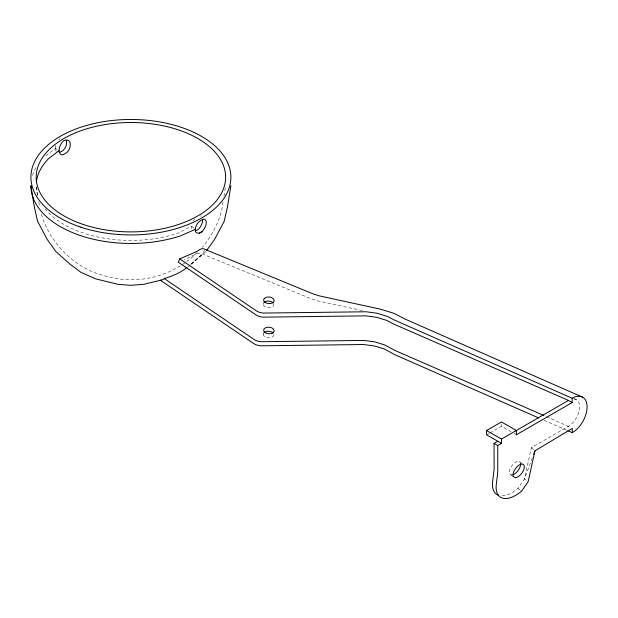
<?xml version="1.0" encoding="UTF-8"?>
<svg xmlns="http://www.w3.org/2000/svg" width="618" height="618" viewBox="0 0 618 618"><rect width="100%" height="100%" fill="white"/><g stroke="black" fill="none" stroke-linecap="round" stroke-linejoin="round"><path stroke-width="0.46" stroke-dasharray="3.09 2.32" d="M263.314 304.11L263.446 302.472M263.314 334.307L263.446 332.669M223.005 201.939C221.383 218.942 212.731 234.021 202.488 247.331M223.932 196.223L225.624 185.732M204.264 250.128L203.531 253.326L191.109 264.156M574.037 398.934A15.79 9.154 -60.2 0 1 579.29 410.46A15.79 9.154 -60.2 0 1 568.537 426.258L531.325 447.749L524.489 478.911L517.93 488.452A31.557 15.72 -54 0 1 501.283 495.845M532.33 457.868L524.489 478.911L526.698 480.526M197.134 252.391C174.585 275.844 138.447 285.493 107.208 276.401C75.937 269.919 49.548 243.453 41.051 213.048M205.887 251.557L190.699 264.944M190.498 264.326L200.278 255.775L200.564 254.013L200.108 253.025L197.088 253.635L184.249 259.568M45.771 155.759L55.342 148.559L57.574 149.85M187.864 267.084L189.996 265.477M486.598 434.84L489.077 433.411M489.904 432.932L501.476 426.25L511.047 431.727M512.855 474.771L511.534 474.956L509.804 473.944A7.895 3.932 -54 0 1 512.816 464.597A7.895 3.932 -54 0 1 520.186 462.372M362.457 310.622L318.455 301.043L311.016 298.741L200.108 253.025M573.705 398.494L576.355 399.653M546.497 416.632L570.769 427.54M544.041 420.286L566.984 430.367M514.13 433.496L516.362 434.771M519.452 461.646L522.403 463.794M510.538 474.663L513.488 476.81M517.93 488.452L520.881 490.599M194.075 228.266L191.557 226.134A7.864 5.091 -53 0 1 191.773 224.365M531.325 447.749L534.215 450.236M55.342 148.559L55.697 150.213A7.779 4.419 -72.8 0 0 56.354 151.51M37.698 195.265L36.161 185.732A94.732 54.693 0 0 0 37.698 195.535M38.779 201.939L39.39 205.755M191.58 228.668L191.557 226.134L178.254 233.102A94.732 54.693 0 0 1 44.241 207.833M501.476 424.527L501.476 426.25M32.522 175.388A99.992 57.729 0 0 1 36.431 166.798M273.844 334.832A5.276 3.299 4.5 0 1 267.872 337.807A5.276 3.299 4.5 0 1 263.5 333.457M273.666 303.778A5.276 3.299 4.5 0 1 268.56 307.679A5.276 3.299 4.5 0 1 263.5 303.268M55.342 148.559A7.864 3.909 -66.1 0 1 55.798 145.493M58.934 139.629A7.995 3.978 -66.1 0 1 60.185 138.471M193.411 220.757A7.995 5.183 -53 0 1 194.716 219.151M200.302 215.929A7.995 3.978 -66.1 0 1 201.306 216.2"/><path stroke-width="0.93" d="M501.476 443.369L486.598 434.84L486.582 430.537L501.468 439.066L501.476 443.369L497.76 445.516L497.745 472.322L496.308 484.273A31.557 15.72 -54 0 0 521.615 491.14L528.174 481.6L534.941 450.854L572.26 428.39L572.276 432.693L567.865 430.754M199.212 233.426L202.14 231.426A7.779 3.252 -60 0 0 206.088 224.589L206.281 221.368L205.021 219.421A7.995 3.978 -66.1 0 0 201.599 220.108A7.995 5.183 -53 0 0 197.127 223.979L195.497 227.594L195.303 230.815A7.779 4.419 -47.2 0 0 199.251 233.094L202.101 231.758M202.719 219.684L202.364 222.441A7.779 3.252 -60 0 1 198.417 229.278L195.527 230.947M230.885 185.732L227.478 206.868L224.187 221.298L214.539 239.498L206.427 250.8M533.635 454.361L534.941 450.854M179.745 258.88L178.254 262.179L255.914 314.863A10.529 6.582 4.5 0 0 263.338 317.158L365.817 315.868L376.694 317.304L386.822 320.441L394.245 324.288L568.452 400.425L572.168 402.557L572.152 398.247L394.145 319.931L387.146 316.346L377.019 313.21L366.142 311.773L263.662 313.063A10.529 6.582 4.5 0 1 256.238 310.769L179.745 258.88L196.848 251.464L199.645 249.602L202.078 248.621L203.654 248.799L313.11 293.913L319.653 295.945L380.51 309.185L394.214 313.434L404.79 318.958L582.697 397.22M186.937 267.277C180.634 273.04 172.229 275.991 164.272 278.579L163.059 279.583L160.379 280.248L253.643 343.515A10.529 6.582 4.5 0 0 261.066 345.81L363.546 344.52L374.423 345.956L384.55 349.093L394.925 354.747L538.749 417.961M59.058 150.707L59.413 152.36A7.779 4.419 -72.8 0 0 63.36 154.639L66.25 152.97A7.779 5.577 -60 0 0 70.197 146.134L70.228 144.264A7.864 5.091 -53 0 0 68.374 140.525A7.995 5.183 -53 0 0 63.909 140.618A7.995 3.978 -66.1 0 0 60.479 145.083A7.864 3.909 -66.1 0 0 59.058 150.707L48.853 158.393A94.732 54.693 0 0 0 36.362 182.171M486.582 430.537L501.468 421.947L516.347 430.468L516.362 434.771L572.168 402.557M501.468 439.066L516.347 430.468M498.649 495.381A31.557 15.72 -54 0 1 492.616 481.592L494.13 469.216L494.037 443.384L497.76 441.237M515.976 430.723L568.452 400.425M59.645 152.492L62.534 150.823A7.779 5.577 -60 0 0 66.481 143.986L66.505 142.117A7.864 5.091 -53 0 0 66.288 140.541M195.334 229.332L180.889 235.728A99.992 57.729 0 0 1 30.9 185.732L34.307 206.868L37.598 221.298L47.246 239.498L55.898 251.557L69.656 263.878L80.896 272.329L95.543 278.818L117.953 284.319L130.892 285.307L143.832 284.319L160.989 280.147M516.548 477.451L515.227 477.644L513.496 476.625A7.895 3.932 -54 0 1 517.923 465.91A7.895 3.932 -54 0 1 524.273 467.61A7.895 3.932 -54 0 1 516.548 477.451M543.848 415.474L394.832 350.398L384.875 344.998L374.747 341.862L363.871 340.425L261.391 341.723A10.529 6.582 4.5 0 1 253.967 339.421L164.272 278.579M494.037 443.384L497.76 445.516M264.033 332.693A5.276 3.299 4.5 0 1 268.598 331.263A5.276 3.299 4.5 0 1 273.148 333.148M572.152 398.247A21.051 12.206 -60.2 0 1 587.1 406.876A21.051 12.206 -60.2 0 1 572.276 432.693M264.033 302.496A5.276 3.299 4.5 0 1 268.598 301.074A5.276 3.299 4.5 0 1 273.148 302.951M520.572 463.492A7.895 3.932 -54 0 1 512.855 474.763M264.349 298.401L263.824 299.166A5.276 3.299 4.5 0 0 268.892 303.592A5.276 3.299 4.5 0 0 273.998 299.684A5.276 3.299 4.5 0 0 266.281 297.297L264.349 298.401M265.168 332.623A5.276 3.299 4.5 0 0 273.983 331.588A5.276 3.299 4.5 0 0 267.563 327.216A5.276 3.299 4.5 0 0 265.168 332.623M80.896 227.2A99.992 57.729 0 0 0 230.885 177.204A99.992 57.729 0 0 0 80.896 127.208A99.992 57.729 0 0 0 80.896 227.2M83.53 224.566A94.732 54.693 0 0 0 225.624 177.204A94.732 54.693 0 0 0 83.53 129.842A94.732 54.693 0 0 0 83.53 224.566"/></g></svg>
